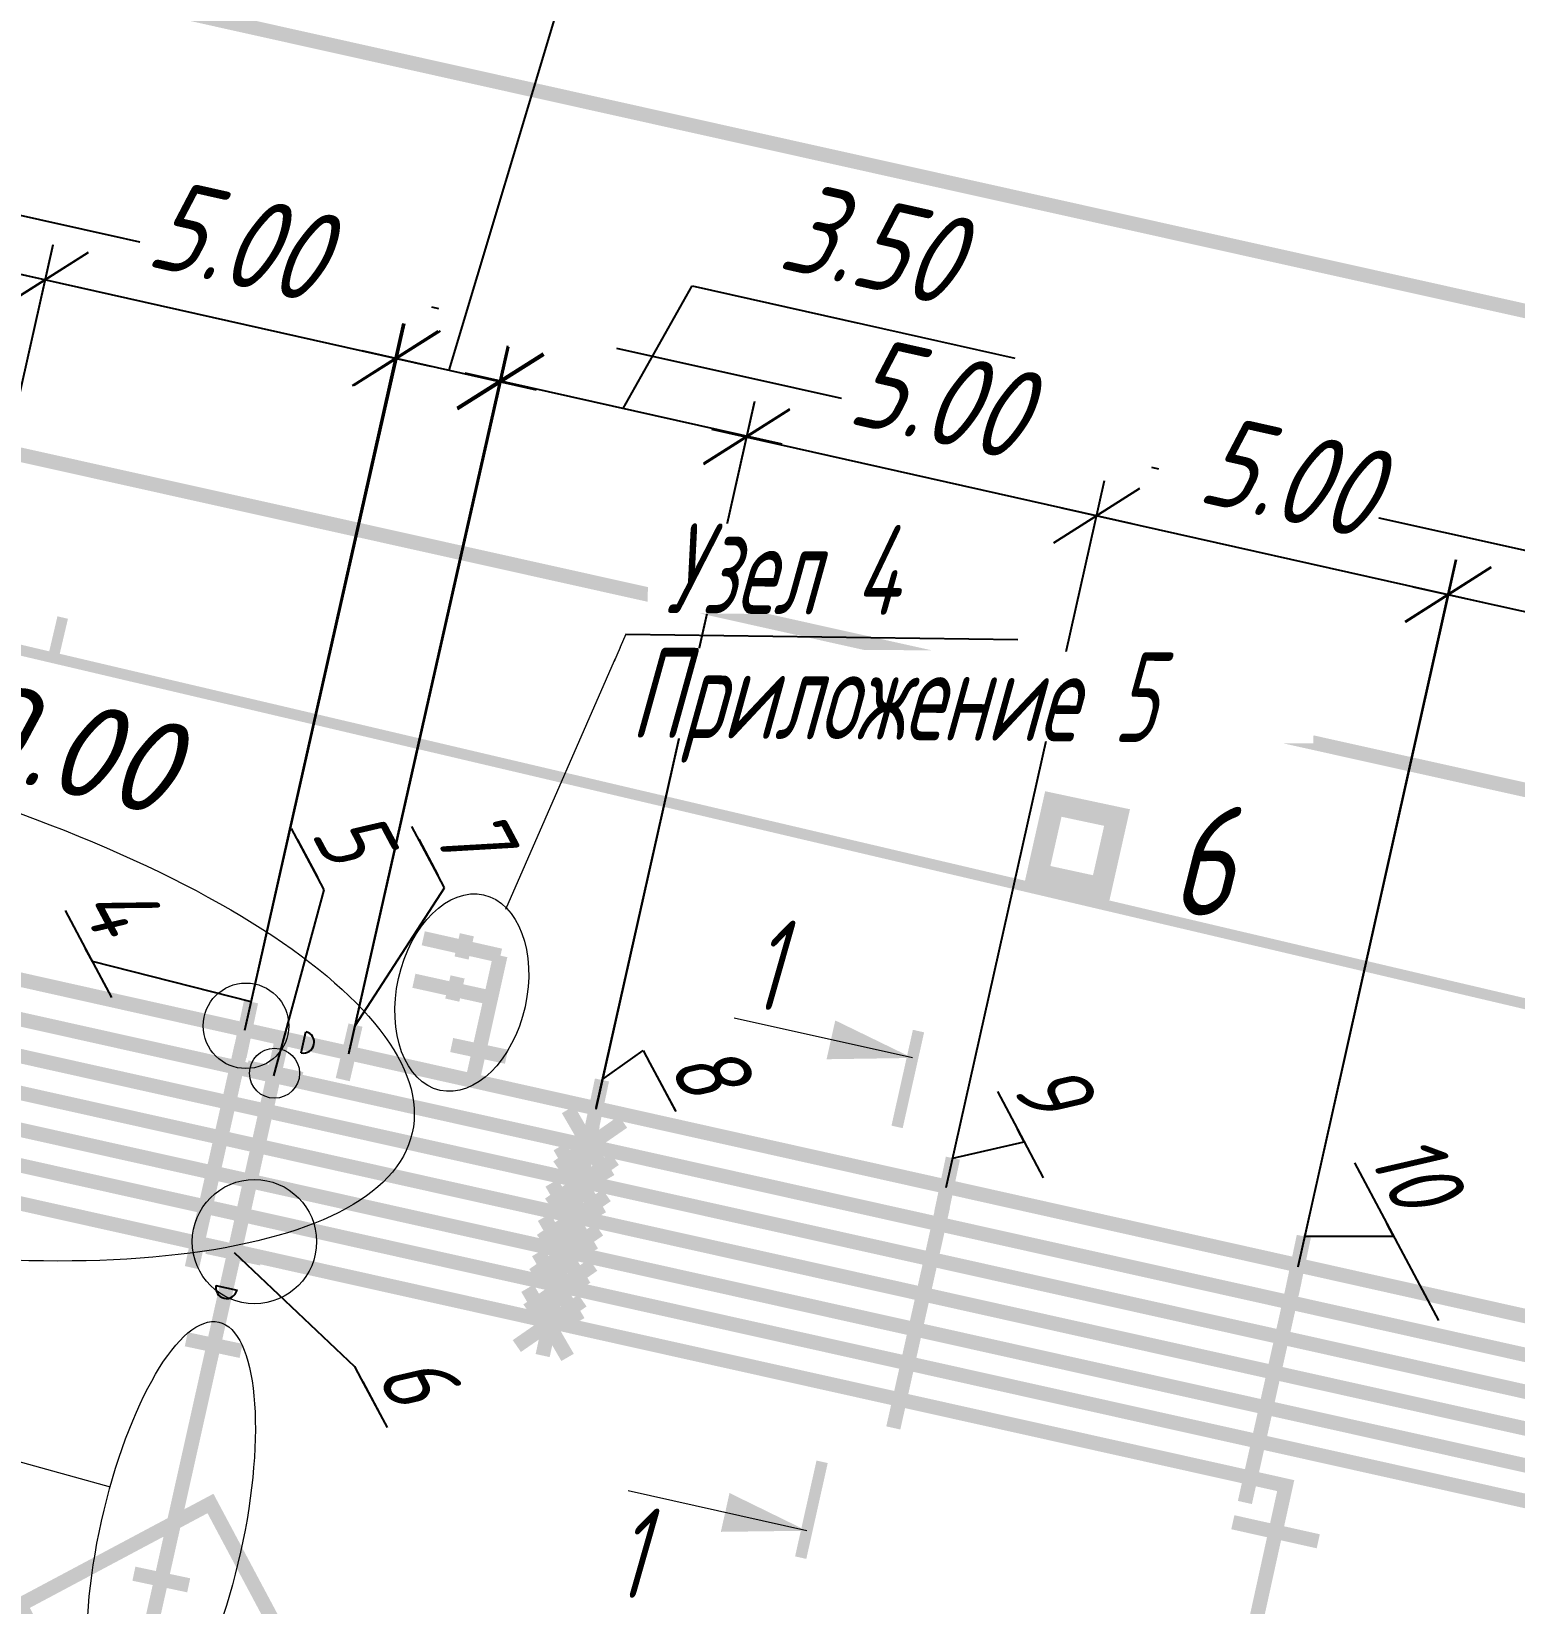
# Model space of a CAD drawing. Extents: x 5370511 to 5386565, y 1010429 to 1053793.
# Drawn here: x 5379800.63 to 5379821.25, y 1039480.96 to 1039502.82 of the extents above; entities that cross this region are included whole.
import ezdxf
from ezdxf import colors
from ezdxf.entities.mleader import LeaderData, LeaderLine
from ezdxf.math import Vec2, Vec3

# ---------------------------------------------------------------- set-up
doc = ezdxf.new("R2010")
doc.units = 0
doc.header["$PDMODE"] = 32
doc.header["$PDSIZE"] = 0.3
doc.linetypes.add('CONTI', pattern=[0])
doc.linetypes.add('DASHDOTX2', pattern=[50.8, 25.4, -12.7, 0, -12.7])
doc.layers.get('0').update_dxf_attribs({"linetype": 'CONTINUOUS'})
doc.layers.get('DEFPOINTS').update_dxf_attribs({"linetype": 'CONTINUOUS'})
for name, color, linetype in [('_0', 7, 'CONTINUOUS'), ('V_RED-CONTOURS-LABEL', 7, 'CONTINUOUS'), ('V_КП_куст_RED-CNT-MAJ', 7, 'CONTINUOUS'), ('ГП-Оформление листа', 7, 'CONTINUOUS'), ('ГП_опоры_схем', 7, 'CONTINUOUS'), ('ГП_Ось_проезда', 1, 'DASHDOTX2'), ('ГП_проезд', 114, 'CONTINUOUS'), ('ГП_сооружения', 7, 'CONTINUOUS'), ('ОНиГМ сооружения', 7, 'CONTINUOUS'), ('ООНМ трубопроводы', 250, 'CONTI'), ('Эстакада ЭС', 20, 'CONTINUOUS')]:
    doc.layers.add(name, color=color, linetype=linetype)
for name, color, linetype, lineweight in [('В3', 94, 'CONTINUOUS', 25), ('ГП_экспл', 170, 'CONTINUOUS', 25), ('ТХ_трубопроводы_дренаж', 250, 'CONTINUOUS', 35)]:
    doc.layers.add(name, color=color, linetype=linetype, lineweight=lineweight)
doc.styles.add('ESKD1', font='eskd1.shx', dxfattribs={"width": 1.2, "oblique": 14.99430549857364})
doc.styles.add('ГОСТ', font='gost_ful.shx', dxfattribs={"oblique": 15})
doc.styles.add('ГОСТ_НИПИ', font='gost_nipi.shx', dxfattribs={"oblique": 15})
doc.dimstyles.new('Модель М1000-Генплан', dxfattribs={"dimtxt": 1.25, "dimasz": 1, "dimexe": 0.5, "dimexo": 0, "dimgap": 0.5, "dimtad": 1, "dimzin": 0, "dimdsep": 46, "dimtxsty": 'ГОСТ', "dimblk": 'OBLIQUE', "dimcen": 0.09, "dimdle": 0.5, "dimaunit": 1, "dimadec": 0, "dimazin": 0, "dimtfac": 1, "dimtofl": 0, "dimtmove": 1, "dimatfit": 3, "dimldrblk": 'NONE', "dimfxl": 0.18, "dimtfill": 1, "dimtolj": 1, "dimtzin": 0, "dimarcsym": 0})

# ---------------------------------------------------------------- blocks, each defined once
blk = doc.blocks.new('55')
at = {"layer": 'ОНиГМ сооружения', "color": 253, "const_width": 0.2000000000000001}
blk.add_lwpolyline([(-9.797894827090204, -14.35941060259938), (-5.297893643844873, -14.36026884242892), (-5.297333859372884, -11.3600289626047), (-9.79732278524898, -11.3600289626047)], close=True, dxfattribs=at)
blk = doc.blocks.new('77')
at = {"layer": 'ГП_опоры_схем', "color": 253, "const_width": 0.2}
for points in [[(-30.3053783820942, -27.59619983565062), (25.1851463727653, 37.10345481242985), (31.50255876360461, 31.68524152133614)], [(-3.045388486469164, 1.342611671425402), (-5.44098319625482, 3.401422284543514)], [(-3.143416553270072, 1.426285214722157), (-5.382399255409837, 3.351576238870621)], [(-3.143416553270072, 1.426285214722157), (-5.382399255409837, 3.351576238870621)], [(-6.259336188435555, -2.485035260207951), (-8.65493089822121, -0.4262246461585164)], [(-11.78317336598411, -3.800558893941343), (-11.65456641372293, -4.904014179483056)], [(-9.440385094287493, -6.315610487593844), (-11.94225485040806, -4.19425795879215)], [(-10.03491156501696, -5.829810542985797), (-11.88875009072945, -4.240156770683825)], [(-11.3810009858571, -4.145418941043317), (-11.25239403336309, -5.248874226585031)], [(-12.29351220885292, -4.394781672395766), (-11.18329037097283, -4.355274916626513)], [(-15.09983565271544, -4.494510134483893), (-14.8494640119345, -4.711076934623738)], [(-10.98862841259688, -4.481875721365213), (-10.8600214603357, -5.585331005975604)], [(-14.64345017340677, -4.884012760396321), (-14.39307853425565, -5.100579561467488)], [(-13.34468751200187, -4.805684464785476), (-13.84597473018515, -5.401757788646241)], [(-11.89133982919157, -4.73964171949774), (-10.78111799107864, -4.700134963728487)], [(-10.61791560566053, -4.799759400077164), (-10.48930865339935, -5.903214684687555)], [(-11.49896725593135, -5.076098499819636), (-10.38874541781843, -5.036591744050384)], [(-10.22301176204408, -5.102375975873191), (-10.0944048097829, -6.205831261414904)], [(-11.12825444852933, -5.39398217946291), (-10.01803261041641, -5.354475421831012)], [(-9.854768428173188, -5.467047731918117), (-9.726161475912008, -6.57050301745983)], [(-10.73335060491288, -5.696598755258936), (-9.623128767032792, -5.657091998558361)], [(-10.36510727104199, -6.061270511303863), (-9.254885433161903, -6.021763754603287)], [(-12.81310913315974, -10.04614622890949), (-15.20870384247974, -7.987335614860058)], [(-11.97072316613048, -10.58287147525698), (-11.46989578381181, -9.986411740072072)], [(-9.43658215785399, -12.75858500320464), (-8.935754775535315, -12.16212526615709)]]:
    blk.add_lwpolyline(points, dxfattribs=at)
at = {"layer": 'ГП_опоры_схем', "color": 1, "const_width": 0.2}
for points in [[(-5.92617187416181, 3.806261692196131), (-5.32971213851124, 3.305434308946133)], [(-9.18024834478274, 0.01027747802436352), (-8.583788609597832, -0.4905499052256346)], [(-12.43432481493801, -3.785706735216081), (-11.8378650797531, -4.286534119397402)], [(-14.7198374130007, -6.451881915400216), (-14.13398666825966, -6.965078942547033)], [(-14.90908168442547, -8.060112732462585), (-14.4082543021068, -7.463652997277677)], [(-15.68840128369629, -7.581690953113139), (-15.09194154851139, -8.082518335431814)], [(-12.97019408969209, -9.725105662830174), (-12.46936670783907, -9.128645925782621)]]:
    blk.add_lwpolyline(points, dxfattribs=at)
at = {"layer": 'ГП_опоры_схем', "color": 253, "const_width": 0.2, "elevation": 1.105737421484079e-09}
blk.add_lwpolyline([(-2.089289642637596, 1.989600499160588), (-2.88176042563282, 1.065573972649872)], dxfattribs=at)
at = {"layer": 'ГП_опоры_схем', "color": 84, "const_width": 0.2}
blk.add_lwpolyline([(-15.34194315327043, -5.052794555003961), (-14.62389443381401, -4.218643869075199)], dxfattribs=at)
at = {"layer": 'ГП_сооружения', "lineweight": 30, "const_width": 0.2999999999999998}
blk.add_lwpolyline([(-12.86952667450532, 3.55847835727036), (-12.28673097956926, 4.251994533464313), (-11.52556552714668, 3.596057045273483), (-12.11113734939136, 2.904930951073766)], close=True, dxfattribs=at)
at = {"layer": 'ООНМ трубопроводы', "color": 253}
for p, q in [((-14.73632876528427, -7.300844590179622), (-14.96302054869011, -7.104348192922771)), ((-12.43849792703986, -9.865731244906783), (-12.24200153024867, -9.639039462432265))]:
    blk.add_line(p, q, dxfattribs=at)
for centre, start, end in [((-14.84967465884984, -7.202596394345164), 319.0812609227575, 139.0812609227575), ((-12.3402497312054, -9.752385351806879), 229.0812609415756, 49.08126094157555)]:
    blk.add_arc(centre, 0.1499999999941791, start, end, dxfattribs=at)
at = {"layer": 'ТХ_трубопроводы_дренаж', "color": 84, "ltscale": 5, "const_width": 0.2000000000000001}
for points in [[(-23.32947281375527, -17.09355361573398), (53.35986332106404, 72.22959899157286)], [(-14.62531187603893, -4.220281799125691), (-13.28150349398787, -5.372300428140183)], [(-14.88200404434177, -5.445330028224011), (-14.16750895403969, -4.608146493124981)], [(-7.547322784550488, -13.86740340385586), (-15.03803036897443, -7.436177294701338)]]:
    blk.add_lwpolyline(points, dxfattribs=at)
at = {"layer": 'ТХ_трубопроводы_дренаж', "color": 253, "ltscale": 5, "const_width": 0.2000000000000001}
for points in [[(-31.15869610849768, -27.05505161453038), (43.95464348280802, 60.52399278059602), (51.02646204875782, 54.45875293575227)], [(-30.68319801660255, -27.26870585139841), (34.55475944885984, 48.79605180770159), (41.26497985702008, 43.07377681974322)], [(-29.92755872779526, -27.92369383666664), (15.78473531990312, 25.37494861055166), (21.7260241121985, 20.30896281450987)], [(-29.64150296361186, -28.33215458225459), (6.385679464787245, 13.67404866218567), (11.97642255597748, 8.909754571504891)], [(-29.24914919561706, -28.66871457081288), (-2.985339366132393, 1.953800411894917), (2.250617927871644, -2.50859883800149)]]:
    blk.add_lwpolyline(points, dxfattribs=at)
at = {"layer": '_0', "lineweight": 15}
blk.add_blockref('55', (0, 0), dxfattribs=at)
blk = doc.blocks.new('_None')
blk = doc.blocks.new('_Oblique')
at = {"color": 0, "linetype": 'ByBlock', "lineweight": -2}
blk.add_line((-0.5, -0.5), (0.5, 0.5), dxfattribs=at)
blk = doc.blocks.new('*D330')
at = {"layer": '_0', "color": 0, "lineweight": -2, "transparency": 16777216}
for p, q in [((5379793.841458683, 1039491.116698621), (5379796.043323315, 1039500.947709209)), ((5379795.446132852, 1039500.569075414), (5379801.307756993, 1039499.256239591)), ((5379798.727258567, 1039490.022419466), (5379800.929123199, 1039499.853430054))]:
    blk.add_line(p, q, dxfattribs=at)
at = {"layer": 'DEFPOINTS', "color": 0, "lineweight": 15, "transparency": 16777216}
for p in [(5379800.819844864, 1039499.365517924), (5379793.841458683, 1039491.11669862), (5379798.727258567, 1039490.022419465, 0.0001898068629486716)]:
    blk.add_point(p, dxfattribs=at)
at = {"layer": '_0', "color": 0, "lineweight": -2, "transparency": 16777216}
for p, rotation in [((5379795.93404498, 1039500.45979708), 167.3757266761451), ((5379800.819844864, 1039499.365517925), 347.3757266761451)]:
    blk.add_blockref('_Oblique', p, dxfattribs=dict(at, rotation=rotation))
at = {"layer": '_0', "color": 0, "lineweight": 15, "transparency": 16777216, "insert": (5379798.622821172, 1039501.010459796), "char_height": 1.25, "attachment_point": 5, "rotation": 347.3757266761451, "style": 'ГОСТ', "bg_fill": 3, "box_fill_scale": 1.1, "bg_fill_color": 256, "bg_fill_true_color": 13158600, "bg_fill_transparency": 0}
blk.add_mtext('\\A1;5.00', dxfattribs=at)
blk = doc.blocks.new('*D331')
at = {"layer": '_0', "color": 0, "lineweight": -2, "transparency": 16777216}
for p, q in [((5379798.727258567, 1039490.022419465), (5379800.930285352, 1039499.85371653)), ((5379800.333054626, 1039499.475146246), (5379806.177947403, 1039498.165404992)), ((5379803.596350334, 1039488.931338653), (5379805.799377119, 1039498.762635718))]:
    blk.add_line(p, q, dxfattribs=at)
at = {"layer": 'DEFPOINTS', "color": 0, "lineweight": 15, "transparency": 16777216}
for p in [(5379805.690046899, 1039498.274735213), (5379798.727258568, 1039490.022419465), (5379803.596350335, 1039488.931338652)]:
    blk.add_point(p, dxfattribs=at)
at = {"layer": '_0', "color": 0, "lineweight": -2, "transparency": 16777216}
for p, rotation in [((5379800.820955131, 1039499.365816025), 167.3696335053888), ((5379805.690046898, 1039498.274735213), 347.3696335053889)]:
    blk.add_blockref('_Oblique', p, dxfattribs=dict(at, rotation=rotation))
at = {"layer": '_0', "color": 0, "lineweight": 15, "transparency": 16777216, "insert": (5379803.508737803, 1039499.916154485), "char_height": 1.25, "attachment_point": 5, "rotation": 347.36963350538883, "style": 'ГОСТ', "bg_fill": 3, "box_fill_scale": 1.1, "bg_fill_color": 256, "bg_fill_true_color": 13158600, "bg_fill_transparency": 0}
blk.add_mtext('\\A1;5.00', dxfattribs=at)
blk = doc.blocks.new('*D332')
at = {"layer": '_0', "color": 0, "lineweight": -2, "transparency": 16777216}
for p, q in [((5379808.019376134, 1039503.374620025), (5379804.049555158, 1039504.274292426)), ((5379806.436347696, 1039498.10806335), (5379808.019376134, 1039503.374620025)), ((5379803.596350336, 1039488.931338652), (5379805.823705567, 1039498.759584474)), ((5379805.042657714, 1039488.603564972), (5379807.270012946, 1039498.431810793)), ((5379805.225559723, 1039498.38246175), (5379807.64713567, 1039497.83366495))]:
    blk.add_line(p, q, dxfattribs=at)
at = {"layer": 'DEFPOINTS', "color": 0, "lineweight": 15, "transparency": 16777216}
for p in [(5379807.159501386, 1039497.944176509), (5379803.596350335, 1039488.931338652), (5379805.042657714, 1039488.603564971, 0.0001898068629486716)]:
    blk.add_point(p, dxfattribs=at)
at = {"layer": '_0', "color": 0, "lineweight": -2, "transparency": 16777216}
for p, rotation in [((5379805.713194007, 1039498.27195019), 167.2308671943145), ((5379807.159501386, 1039497.94417651), 347.2308671943144)]:
    blk.add_blockref('_Oblique', p, dxfattribs=dict(at, rotation=rotation))
at = {"layer": '_0', "color": 0, "lineweight": 15, "transparency": 16777216, "insert": (5379806.283116655, 1039504.921633365), "char_height": 1.25, "attachment_point": 5, "rotation": 347.2308671943145, "style": 'ГОСТ', "bg_fill": 3, "box_fill_scale": 1.1, "bg_fill_color": 256, "bg_fill_true_color": 13158600, "bg_fill_transparency": 0}
blk.add_mtext('\\A1;1.48', dxfattribs=at)
blk = doc.blocks.new('*D333')
at = {"layer": '_0', "color": 0, "lineweight": -2, "transparency": 16777216}
for p, q in [((5379808.860304567, 1039497.576875366), (5379809.819735426, 1039499.283194116)), ((5379809.819735426, 1039499.283194116), (5379814.307065946, 1039498.27612819)), ((5379805.04829344, 1039488.628432719), (5379807.252522497, 1039498.45013759)), ((5379806.655168799, 1039498.071761376), (5379811.065440335, 1039497.081989356)), ((5379808.482835066, 1039487.857638184), (5379810.687064122, 1039497.679343054))]:
    blk.add_line(p, q, dxfattribs=at)
at = {"layer": 'DEFPOINTS', "color": 0, "lineweight": 15, "transparency": 16777216}
for p in [(5379810.577575379, 1039497.191478098), (5379805.048293441, 1039488.628432719, -0.0001898068629486716), (5379808.482835065, 1039487.857638183)]:
    blk.add_point(p, dxfattribs=at)
at = {"layer": '_0', "color": 0, "lineweight": -2, "transparency": 16777216}
for p, rotation in [((5379807.143033754, 1039497.962272634), 167.3510171690286), ((5379810.57757538, 1039497.191478099), 347.3510171690286)]:
    blk.add_blockref('_Oblique', p, dxfattribs=dict(at, rotation=rotation))
at = {"layer": '_0', "color": 0, "lineweight": 15, "transparency": 16777216, "insert": (5379812.309750356, 1039499.877357304), "char_height": 1.25, "attachment_point": 5, "rotation": 347.35101716902864, "style": 'ГОСТ', "bg_fill": 3, "box_fill_scale": 1.1, "bg_fill_color": 256, "bg_fill_true_color": 13158600, "bg_fill_transparency": 0}
blk.add_mtext('\\A1;3.50', dxfattribs=at)
blk = doc.blocks.new('*D334')
at = {"layer": '_0', "color": 0, "lineweight": -2, "transparency": 16777216}
for p, q in [((5379808.480771589, 1039487.833494313), (5379810.683798376, 1039497.664791377)), ((5379810.08656765, 1039497.286221094), (5379815.931460426, 1039495.976479839)), ((5379813.349863356, 1039486.742413501), (5379815.552890142, 1039496.573710565))]:
    blk.add_line(p, q, dxfattribs=at)
at = {"layer": 'DEFPOINTS', "color": 0, "lineweight": 15, "transparency": 16777216}
for p in [(5379815.44355992, 1039496.085810059), (5379808.480771589, 1039487.833494313), (5379813.349863355, 1039486.7424135)]:
    blk.add_point(p, dxfattribs=at)
at = {"layer": '_0', "color": 0, "lineweight": -2, "transparency": 16777216}
for p, rotation in [((5379810.574468154, 1039497.176890873), 167.3696335004457), ((5379815.443559921, 1039496.08581006), 347.3696335004458)]:
    blk.add_blockref('_Oblique', p, dxfattribs=dict(at, rotation=rotation))
at = {"layer": '_0', "color": 0, "lineweight": 15, "transparency": 16777216, "insert": (5379813.262250826, 1039497.727229332), "char_height": 1.25, "attachment_point": 5, "rotation": 347.36963350044573, "style": 'ГОСТ', "bg_fill": 3, "box_fill_scale": 1.1, "bg_fill_color": 256, "bg_fill_true_color": 13158600, "bg_fill_transparency": 0}
blk.add_mtext('\\A1;5.00', dxfattribs=at)
blk = doc.blocks.new('*D335')
at = {"layer": '_0', "color": 0, "lineweight": -2, "transparency": 16777216}
for p, q in [((5379813.349863356, 1039486.742413502), (5379815.552820086, 1039496.573693467)), ((5379814.955591789, 1039496.195119352), (5379820.826915862, 1039494.879494842)), ((5379818.245385016, 1039485.645443176), (5379820.448341747, 1039495.47672314))]:
    blk.add_line(p, q, dxfattribs=at)
at = {"layer": 'DEFPOINTS', "color": 0, "lineweight": 15, "transparency": 16777216}
for p in [(5379820.339014655, 1039494.988821932), (5379813.349863355, 1039486.742413501), (5379818.245385015, 1039485.645443174)]:
    blk.add_point(p, dxfattribs=at)
at = {"layer": '_0', "color": 0, "lineweight": -2, "transparency": 16777216}
for p, rotation in [((5379815.443492996, 1039496.08579226), 167.3700009899952), ((5379820.339014656, 1039494.988821934), 347.3700009899952)]:
    blk.add_blockref('_Oblique', p, dxfattribs=dict(at, rotation=rotation))
at = {"layer": '_0', "color": 0, "lineweight": 15, "transparency": 16777216, "insert": (5379818.131335551, 1039496.636150098), "char_height": 1.25, "attachment_point": 5, "rotation": 347.37000098999516, "style": 'ГОСТ', "bg_fill": 3, "box_fill_scale": 1.1, "bg_fill_color": 256, "bg_fill_true_color": 13158600, "bg_fill_transparency": 0}
blk.add_mtext('\\A1;5.00', dxfattribs=at)
blk = doc.blocks.new('*D336')
at = {"layer": '_0', "color": 0, "lineweight": -2, "transparency": 16777216}
for p, q in [((5379818.24478888, 1039485.642767949), (5379820.43613518, 1039495.476692927)), ((5379819.839354738, 1039495.09741321), (5379825.688030555, 1039493.794121376)), ((5379823.117404537, 1039484.556976842), (5379825.308750838, 1039494.390901819))]:
    blk.add_line(p, q, dxfattribs=at)
at = {"layer": 'DEFPOINTS', "color": 0, "lineweight": 15, "transparency": 16777216}
for p in [(5379825.200000474, 1039493.902871737), (5379818.244788879, 1039485.642767948), (5379823.117404537, 1039484.55697684)]:
    blk.add_point(p, dxfattribs=at)
at = {"layer": '_0', "color": 0, "lineweight": -2, "transparency": 16777216}
for p, rotation in [((5379820.327384817, 1039494.988662847), 167.437719130794), ((5379825.200000475, 1039493.902871739), 347.437719130794)]:
    blk.add_blockref('_Oblique', p, dxfattribs=dict(at, rotation=rotation))
at = {"layer": '_0', "color": 0, "lineweight": 15, "transparency": 16777216, "insert": (5379822.999839869, 1039495.54852856), "char_height": 1.25, "attachment_point": 5, "rotation": 347.437719130794, "style": 'ГОСТ', "bg_fill": 3, "box_fill_scale": 1.1, "bg_fill_color": 256, "bg_fill_true_color": 13158600, "bg_fill_transparency": 0}
blk.add_mtext('\\A1;5.00', dxfattribs=at)

msp = doc.modelspace()

# ---------------------------------------------------------------- hatches: boundary and pattern name
h = msp.add_hatch(color=256)
h.paths.add_polyline_path([(5379810.337470807, 1039482.495499853), (5379811.410940821, 1039481.970810861), (5379810.218694847, 1039481.96408024)])
edge = h.paths.add_edge_path()
edge.add_line((5379811.411001377, 1039481.970797325), (5379810.278616479, 1039482.22794911))

# ---------------------------------------------------------------- linework, layer by layer
at = {"layer": '_0', "lineweight": 15}
msp.add_ellipse((5379802.570561829, 1039481.887265918), major_axis=(-0.6640038315492593, -2.984278133660435), ratio=0.3239193158794894, dxfattribs=at)
at = {"layer": 'V_RED-CONTOURS-LABEL', "color": 40, "lineweight": 15, "elevation": 49}
msp.add_lwpolyline([(5379800.932391446, 1039494.109054569, 0.15, 0.15, 0), (5379801.063932532, 1039494.668806248, 0, 0, 0)], format="xyseb", dxfattribs=at)
at = {"layer": 'V_КП_куст_RED-CNT-MAJ', "color": 40, "lineweight": 15, "const_width": 0.15, "elevation": 49}
msp.add_lwpolyline([(5379930.151836905, 1039469.764819965), (5379922.87442618, 1039468.394587084), (5379916.289906364, 1039467.153352813), (5379903.836373996, 1039469.926721312), (5379777.427464971, 1039499.632688846), (5379767.544226262, 1039502.108078629), (5379765.834590768, 1039503.189634673), (5379759.732622855, 1039504.984376181)], dxfattribs=at)
at = {"layer": 'В3', "color": 7, "lineweight": 15}
msp.add_line((5379811.411029902, 1039481.970803043, -0.0001898068629486716), (5379808.929945919, 1039482.525342479, -0.0001898068629486716), dxfattribs=at)
at = {"layer": 'В3', "color": 7, "elevation": -0.0001898068629486716}
msp.add_lwpolyline([(5379811.411003952, 1039481.970808844, 0, 0.5419007999999996, 0), (5379810.276893419, 1039482.220239993, 0, 0, 0)], format="xyseb", dxfattribs=at)
at = {"layer": 'ГП-Оформление листа', "color": 7, "const_width": 0.16, "elevation": -0.0001898068629486716}
msp.add_lwpolyline([(5379811.625187132, 1039482.929377657), (5379811.327325888, 1039481.596706408)], dxfattribs=at)
at = {"layer": 'ГП_Ось_проезда', "color": 253, "ltscale": 0.2}
msp.add_lwpolyline([(5379760.557248451, 1039470.73379925), (5379768.708722563, 1039507.337125192), (5379921.954656829, 1039473.209663687), (5379913.803182715, 1039436.606337748)], close=True, dxfattribs=at)
at = {"layer": 'ГП_проезд', "color": 253, "const_width": 0.2}
msp.add_lwpolyline([(5379765.583250069, 1039462.187596411), (5379755.813104722, 1039464.363500284), (5379766.242900648, 1039511.215898094), (5379925.833405472, 1039475.675487734), (5379916.26900918, 1039432.727585297), (5379900.538387608, 1039436.23071831, 0.4134332961941753), (5379893.381115825, 1039431.694023446), (5379893.143758839, 1039430.63449859), (5379886.799182341, 1039432.04742077), (5379887.029505293, 1039433.07575203, 0.4149942592872639), (5379882.480705225, 1039440.252121466), (5379835.156030585, 1039450.791214575, 0.4142135623195276), (5379827.995262576, 1039446.238918283), (5379827.770474794, 1039445.229532689), (5379821.44470617, 1039446.638266399, 0.3099728372466951), (5379817.347134067, 1039450.659868116), (5379765.583250069, 1039462.187596411)], format="xyb", dxfattribs=at)
msp.add_lwpolyline([(5379765.740234216, 1039479.056161118), (5379769.870314433, 1039497.601846263, -0.4142134793430193), (5379777.031080781, 1039502.154142926), (5379912.219373109, 1039472.048070196, -0.4142136454082741), (5379916.771671062, 1039464.887301819), (5379912.641590845, 1039446.341616675, -0.4142134793289701), (5379905.480824498, 1039441.789320014), (5379770.292532169, 1039471.895392741, -0.4142136454057272)], format="xyb", close=True, dxfattribs=at)
at = {"layer": 'Эстакада ЭС', "lineweight": 15}
msp.add_circle((5379803.730399515, 1039485.990875421), 0.8642584794661887, dxfattribs=at)

# ---------------------------------------------------------------- texts
at = {"layer": 'ГП_экспл', "color": 0, "style": 'ГОСТ', "oblique": 15}
msp.add_text('6', height=1.5, rotation=0.8953654390329426, dxfattribs=at).set_placement((5379816.460432483, 1039490.522179256, -1.801899746256552e-05))
at = {"layer": 'ГП_экспл', "color": 0, "style": 'ГОСТ', "oblique": 15, "width": 0.8}
msp.add_text('1', height=1.25, rotation=359.1033826688982, dxfattribs=at).set_placement((5379808.731808616, 1039481.03927735))

# ---------------------------------------------------------------- leaders
at = {"layer": '_0', "color": 4, "lineweight": 15}
ml = msp.add_multileader_mtext('Standard', dxfattribs=at)
ml.set_content('\\L{\\L5}', color=4, style='ГОСТ_НИПИ')
ml.set_leader_properties()
ml.set_arrow_properties(name='NONE')
ml.build(insert=Vec2(0, 0))
ml.multileader.update_dxf_attribs({"text_left_attachment_type": 8, "text_right_attachment_type": 8, "dogleg_length": 0.2, "arrow_head_size": 0})
ctx = ml.context
ctx.base_point, ctx.char_height, ctx.arrow_head_size, ctx.landing_gap_size, ctx.plane_origin, ctx.plane_x_axis, ctx.plane_y_axis = Vec3(5379804.211348095, 1039491.799772035), 1, 0, 0, Vec3(5379801.354653559, 1039490.018310193), Vec3(0.4702288900906857, -0.8825444979852755), Vec3(0.8825444979852755, 0.4702288900906857)
ctx.left_attachment, ctx.right_attachment, ctx.text_align_type = 8, 8, 2
notes = []
notes.append((ctx, [(1, (1, 1, 0), (5379804.700093547, 1039490.882474908), (-0.4702288900906857, 0.8825444979852755), 0.2, [(0, [(5379804.000712698, 1039488.297131105)], 0, [])])]))
ctx.mtext.insert, ctx.mtext.text_direction, ctx.mtext.rotation, ctx.mtext.alignment, ctx.mtext.flow_direction = Vec3(5379805.665101166, 1039491.623258476), Vec3(0.4702288900906857, -0.8825444979852755), 5.201939092949404, 3, 5
ml = msp.add_multileader_mtext('Standard', dxfattribs=at)
ml.set_content('\\L{\\L7}', color=4, style='ГОСТ_НИПИ')
ml.set_leader_properties()
ml.set_arrow_properties(name='NONE')
ml.build(insert=Vec2(0, 0))
ml.multileader.update_dxf_attribs({"text_left_attachment_type": 8, "text_right_attachment_type": 8, "dogleg_length": 0.2, "arrow_head_size": 0})
ctx = ml.context
ctx.base_point, ctx.char_height, ctx.arrow_head_size, ctx.landing_gap_size, ctx.plane_origin, ctx.plane_x_axis, ctx.plane_y_axis = Vec3(5379805.990577123, 1039491.633701352), 1, 0, 0, Vec3(5379803.499546567, 1039491.161131501), Vec3(0.4702288900906857, -0.8825444979852755), Vec3(0.8825444979852755, 0.4702288900906857)
ctx.left_attachment, ctx.right_attachment, ctx.text_align_type = 8, 8, 2
notes.append((ctx, [(1, (1, 1, 0), (5379806.374924687, 1039490.912342382), (-0.4702288900906857, 0.8825444979852755), 0.2000000000000001, [(0, [(5379805.135815201, 1039489.001720643)], 0, [])])]))
ctx.mtext.insert, ctx.mtext.text_direction, ctx.mtext.rotation, ctx.mtext.alignment, ctx.mtext.flow_direction = Vec3(5379807.339932307, 1039491.65312595), Vec3(0.4702288900906857, -0.8825444979852755), 5.201939092949404, 3, 5
ml = msp.add_multileader_mtext('Standard', dxfattribs=at)
ml.set_content('\\L{\\L4}', color=4, style='ГОСТ_НИПИ')
ml.set_leader_properties()
ml.set_arrow_properties(name='NONE')
ml.build(insert=Vec2(0, 0))
ml.multileader.update_dxf_attribs({"text_left_attachment_type": 8, "text_right_attachment_type": 8, "dogleg_length": 0.2, "arrow_head_size": 0})
ctx = ml.context
ctx.base_point, ctx.char_height, ctx.arrow_head_size, ctx.landing_gap_size, ctx.plane_origin, ctx.plane_x_axis, ctx.plane_y_axis = Vec3(5379801.113884841, 1039490.564744319), 1, 0, 0, Vec3(5379803.709504538, 1039489.449011586), Vec3(0.4702288900906857, -0.8825444979852755), Vec3(0.8825444979852755, 0.4702288900906857)
ctx.left_attachment, ctx.right_attachment, ctx.text_align_type = 8, 8, 2
notes.append((ctx, [(1, (1, 1, 0), (5379801.476632842, 1039489.883924278), (-0.4702288900906857, 0.8825444979852755), 0.2, [(0, [(5379803.683314241, 1039489.325476901)], 0, [])])]))
ctx.mtext.insert, ctx.mtext.text_direction, ctx.mtext.rotation, ctx.mtext.alignment, ctx.mtext.flow_direction = Vec3(5379802.441640462, 1039490.624707845), Vec3(0.4702288900906857, -0.8825444979852755), 5.201939092949404, 3, 5
ml = msp.add_multileader_mtext('Standard', dxfattribs=at)
ml.set_content('\\L{\\L8}', color=4, style='ГОСТ_НИПИ')
ml.set_leader_properties()
ml.set_arrow_properties(name='NONE')
ml.build(insert=Vec2(0, 0))
ml.multileader.update_dxf_attribs({"text_left_attachment_type": 8, "text_right_attachment_type": 8, "dogleg_length": 0.2, "arrow_head_size": 0})
ctx = ml.context
ctx.base_point, ctx.char_height, ctx.arrow_head_size, ctx.landing_gap_size, ctx.plane_origin, ctx.plane_x_axis, ctx.plane_y_axis = Vec3(5379809.229404336, 1039488.47417855), 1, 0, 0, Vec3(5379808.563599993, 1039488.238591064), Vec3(0.4702288900906857, -0.8825444979852755), Vec3(0.8825444979852755, 0.4702288900906857)
ctx.left_attachment, ctx.right_attachment, ctx.text_align_type = 8, 8, 2
notes.append((ctx, [(0, (1, 1, 0), (5379809.135358558, 1039488.650687449), (0.4702288900906857, -0.8825444979852755), 0.2, [(0, [(5379808.563599993, 1039488.238591064)], 0, [])])]))
ctx.mtext.insert, ctx.mtext.text_direction, ctx.mtext.rotation, ctx.mtext.alignment, ctx.mtext.flow_direction = Vec3(5379810.639958282, 1039488.378742849), Vec3(0.4702288900906857, -0.8825444979852755), 5.201939092949404, 3, 5
ml = msp.add_multileader_mtext('Standard', dxfattribs=at)
ml.set_content('\\L{\\L9}', color=4, style='ГОСТ_НИПИ')
ml.set_leader_properties()
ml.set_arrow_properties(name='NONE')
ml.build(insert=Vec2(0, 0))
ml.multileader.update_dxf_attribs({"text_left_attachment_type": 8, "text_right_attachment_type": 8, "dogleg_length": 0.2, "arrow_head_size": 0})
ctx = ml.context
ctx.base_point, ctx.char_height, ctx.arrow_head_size, ctx.landing_gap_size, ctx.plane_origin, ctx.plane_x_axis, ctx.plane_y_axis = Vec3(5379814.04389452, 1039488.112811708), 1, 0, 0, Vec3(5379813.443885741, 1039487.151705223), Vec3(0.4702288900906857, -0.8825444979852755), Vec3(0.8825444979852755, 0.4702288900906857)
ctx.left_attachment, ctx.right_attachment, ctx.text_align_type = 8, 8, 2
notes.append((ctx, [(1, (1, 1, 0), (5379814.435441938, 1039487.377939762), (-0.4702288900906857, 0.8825444979852755), 0.2000000000000001, [(0, [(5379813.443885741, 1039487.151705223)], 0, [])])]))
ctx.mtext.insert, ctx.mtext.text_direction, ctx.mtext.rotation, ctx.mtext.alignment, ctx.mtext.flow_direction = Vec3(5379815.400449558, 1039488.118723329), Vec3(0.4702288900906857, -0.8825444979852755), 5.201939092949404, 3, 5
ml = msp.add_multileader_mtext('Standard', dxfattribs=at)
ml.set_content('\\L{\\L10}', color=4, style='ГОСТ_НИПИ')
ml.set_leader_properties()
ml.set_arrow_properties(name='NONE')
ml.build(insert=Vec2(0, 0))
ml.multileader.update_dxf_attribs({"text_left_attachment_type": 8, "text_right_attachment_type": 8, "dogleg_length": 0.2, "arrow_head_size": 0})
ctx = ml.context
ctx.base_point, ctx.char_height, ctx.arrow_head_size, ctx.landing_gap_size, ctx.plane_origin, ctx.plane_x_axis, ctx.plane_y_axis = Vec3(5379818.914685689, 1039487.301013061), 1, 0, 0, Vec3(5379818.324171491, 1039486.064819381), Vec3(0.4702288900906857, -0.8825444979852755), Vec3(0.8825444979852755, 0.4702288900906857)
ctx.left_attachment, ctx.right_attachment, ctx.text_align_type = 8, 8, 2
notes.append((ctx, [(1, (1, 1, 0), (5379819.572653067, 1039486.066113415), (-0.4702288900906857, 0.8825444979852755), 0.2000000000000001, [(0, [(5379818.324171491, 1039486.064819381)], 0, [])])]))
ctx.mtext.insert, ctx.mtext.text_direction, ctx.mtext.rotation, ctx.mtext.alignment, ctx.mtext.flow_direction = Vec3(5379820.537660687, 1039486.806896982), Vec3(0.4702288900906857, -0.8825444979852755), 5.201939092949404, 3, 5
ml = msp.add_multileader_mtext('Standard', dxfattribs=at)
ml.set_content('\\L{\\L6}', color=4, style='ГОСТ_НИПИ')
ml.set_leader_properties()
ml.set_arrow_properties(name='NONE')
ml.build(insert=Vec2(0, 0))
ml.multileader.update_dxf_attribs({"text_left_attachment_type": 8, "text_right_attachment_type": 8, "dogleg_length": 0.2, "arrow_head_size": 0})
ctx = ml.context
ctx.base_point, ctx.char_height, ctx.arrow_head_size, ctx.landing_gap_size, ctx.plane_origin, ctx.plane_x_axis, ctx.plane_y_axis = Vec3(5379805.216986849, 1039484.07920863), 1, 0, 0, Vec3(5379798.671434042, 1039482.586473118), Vec3(0.4702288900906857, -0.8825444979852755), Vec3(0.8825444979852755, 0.4702288900906857)
ctx.left_attachment, ctx.right_attachment, ctx.text_align_type = 8, 8, 2
notes.append((ctx, [(0, (1, 1, 0), (5379805.122941071, 1039484.255717529), (0.4702288900906857, -0.8825444979852755), 0.2000000000000001, [(0, [(5379803.450787814, 1039485.837877654)], 0, [])])]))
ctx.mtext.insert, ctx.mtext.text_direction, ctx.mtext.rotation, ctx.mtext.alignment, ctx.mtext.flow_direction = Vec3(5379806.56994196, 1039484.091876739), Vec3(0.4702288900906857, -0.8825444979852755), 5.201939092949404, 3, 5
for ctx, leaders in notes:
    for number, flags, end, landing, length, lines in leaders:
        leader = LeaderData()
        leader.index, (leader.has_last_leader_line, leader.has_dogleg_vector, leader.attachment_direction) = number, flags
        leader.last_leader_point, leader.dogleg_vector, leader.dogleg_length = Vec3(end), Vec3(landing), length
        for number, points, colour, breaks in lines:
            line = LeaderLine()
            line.index, line.vertices, line.color, line.breaks = number, Vec3.list(points), colors.encode_raw_color(colour), breaks
            leader.lines.append(line)
        ctx.leaders.append(leader)

# ---------------------------------------------------------------- next in the draw order: texts
at = {"layer": 'V_RED-CONTOURS-LABEL', "color": 40, "lineweight": 15, "insert": (5379800.818007892, 1039493.622313978), "char_height": 1.3, "attachment_point": 2, "rotation": 346.7755029663184, "style": 'ESKD1', "bg_fill": 3, "box_fill_scale": 1.2, "bg_fill_color": 256, "bg_fill_true_color": 13158600, "bg_fill_transparency": 0}
msp.add_mtext('49.00', dxfattribs=at)

# ---------------------------------------------------------------- next in the draw order: block references
at = {"layer": '_0', "lineweight": 15, "rotation": 298.0491553101125}
msp.add_blockref('77', (5379817.751633399, 1039479.044894789), dxfattribs=at)

# ---------------------------------------------------------------- next in the draw order: texts
at = {"insert": (5379790.874815669, 1039482.742948748, -71.04069265786171), "char_height": 1.25, "attachment_point": 1, "rotation": 359.5217037775252, "style": 'ГОСТ_НИПИ', "bg_fill": 3, "box_fill_scale": 1, "bg_fill_color": 256, "bg_fill_transparency": 0}
msp.add_mtext_dynamic_manual_height_columns('\\pi0.4229;{\\W0.8;Приложение 3}', width=10.12358620188039, gutter_width=12.5, heights=[0], dxfattribs=at)

# ---------------------------------------------------------------- next in the draw order: dimensions: what is measured, and where the dimension line sits
at = {"layer": '_0', "lineweight": 15}
dim = msp.add_linear_dim(base=(5379800.819844864, 1039499.365517924, -0.0001898068629486716), p1=(5379793.841458683, 1039491.11669862, -0.0001898068629486716), p2=(5379798.727258567, 1039490.022419465), angle=347.37572668051996, dimstyle='Модель М1000-Генплан', override={"dimrnd": 0.1}, dxfattribs=at)
dim.commit()
dim.dimension.update_dxf_attribs({"geometry": '*D330', "text_midpoint": (5379798.376944918, 1039499.912657505, -0.0001898068629486716), "dimtype": 161})

# ---------------------------------------------------------------- next in the draw order: linework, layer by layer
msp.add_line((5379800.335879835, 1039482.96767112), (5379801.723650546, 1039482.580869068), dxfattribs=at)

# ---------------------------------------------------------------- next in the draw order: dimensions: what is measured, and where the dimension line sits
dim = msp.add_linear_dim(base=(5379805.690046899, 1039498.274735213, -0.0001898068629486716), p1=(5379798.727258567, 1039490.022419465, -0.0001898068629486716), p2=(5379803.596350334, 1039488.931338653, -0.0001898068629486716), angle=347.36963350242615, dimstyle='Модель М1000-Генплан', override={"dimrnd": 0.1}, dxfattribs=at)
dim.commit()
dim.dimension.update_dxf_attribs({"geometry": '*D331', "text_midpoint": (5379803.262744805, 1039498.818378348, -0.0001898068629486716), "dimtype": 161})

# ---------------------------------------------------------------- next in the draw order: dimensions: what is measured, and where the dimension line sits
dim = msp.add_linear_dim(base=(5379807.159501386, 1039497.944176509, -0.0001898068629486716), p1=(5379803.596350336, 1039488.931338651, -0.0001898068629486716), p2=(5379805.042657714, 1039488.603564971), angle=347.23086720697717, dimstyle='Модель М1000-Генплан', dxfattribs=at)
dim.commit()
dim.dimension.update_dxf_attribs({"geometry": '*D332', "text_midpoint": (5379807.531741849, 1039503.485131584, -0.0001898068629486716), "dimtype": 161})

# ---------------------------------------------------------------- next in the draw order: linework, layer by layer
at = {"layer": 'Эстакада ЭС', "lineweight": 15}
for centre, radius in [((5379803.612647591, 1039488.992155684), 0.5945083698524255), ((5379804.010045717, 1039488.331631712), 0.3475308753464056)]:
    msp.add_circle(centre, radius, dxfattribs=at)

# ---------------------------------------------------------------- next in the draw order: dimensions: what is measured, and where the dimension line sits
at = {"layer": '_0', "lineweight": 15}
dim = msp.add_aligned_dim(p1=(5379805.048293441, 1039488.628432719, -0.0001898068629486716), p2=(5379808.482835066, 1039487.857638183), distance=9.566007763934241, dimstyle='Модель М1000-Генплан', override={"dimrnd": 0.1}, dxfattribs=at)
dim.commit()
dim.dimension.update_dxf_attribs({"geometry": '*D333', "text_midpoint": (5379810.553950051, 1039500.271401525)})

# ---------------------------------------------------------------- next in the draw order: linework, layer by layer
for centre, major_axis, ratio in [((5379796.569537678, 1039489.598122097), (-9.35502810789833, 2.094863990128716), 0.3487266015212317), ((5379806.614237614, 1039489.4536393), (0.3030409352307565, 1.359561311735128), 0.6471504244823186)]:
    msp.add_ellipse(centre, major_axis=major_axis, ratio=ratio, start_param=-1.570796326794897, end_param=4.71238898038469, dxfattribs=at)

# ---------------------------------------------------------------- next in the draw order: dimensions: what is measured, and where the dimension line sits
dim = msp.add_linear_dim(base=(5379815.44355992, 1039496.085810059), p1=(5379808.48077159, 1039487.833494312), p2=(5379813.349863357, 1039486.742413501), angle=347.3696335141656, dimstyle='Модель М1000-Генплан', override={"dimrnd": 0.1}, dxfattribs=at)
dim.commit()
dim.dimension.update_dxf_attribs({"geometry": '*D334', "text_midpoint": (5379813.016257828, 1039496.629453195), "dimtype": 161})

# ---------------------------------------------------------------- next in the draw order: hatches: boundary and pattern name
h = msp.add_hatch(color=256)
h.paths.add_polyline_path([(5379811.687239689, 1039488.527069168), (5379812.881945446, 1039488.544805184), (5379811.806015649, 1039489.058488781)])
edge = h.paths.add_edge_path()
edge.add_line((5379812.882006002, 1039488.54479165), (5379811.74789431, 1039488.794217533))

# ---------------------------------------------------------------- next in the draw order: linework, layer by layer
at = {"layer": 'В3', "color": 7, "lineweight": 15}
msp.add_line((5379812.882029378, 1039488.54477433, -0.0001898068629486716), (5379810.400945396, 1039489.099313766, -0.0001898068629486716), dxfattribs=at)
at = {"layer": 'В3', "color": 7, "elevation": -0.0001898068629486716}
msp.add_lwpolyline([(5379812.882003427, 1039488.544780131, 0, 0.5419007999999996, 0), (5379811.749617336, 1039488.801926658, 0, 0, 0)], format="xyseb", dxfattribs=at)
at = {"layer": 'ГП-Оформление листа', "color": 7, "const_width": 0.16, "elevation": -0.0001898068629486716}
msp.add_lwpolyline([(5379812.965560379, 1039488.918909636), (5379812.667699135, 1039487.586238387)], dxfattribs=at)

# ---------------------------------------------------------------- next in the draw order: texts
at = {"layer": 'ГП_экспл', "color": 0, "style": 'ГОСТ', "oblique": 15, "width": 0.8}
msp.add_text('1', height=1.25, rotation=359.1033826688982, dxfattribs=at).set_placement((5379810.623256878, 1039489.214141336))

# ---------------------------------------------------------------- next in the draw order: dimensions: what is measured, and where the dimension line sits
at = {"layer": '_0', "lineweight": 15}
dim = msp.add_linear_dim(base=(5379820.339014655, 1039494.988821932), p1=(5379813.349863357, 1039486.742413501), p2=(5379818.245385015, 1039485.645443175), angle=347.37000099247723, dimstyle='Модель М1000-Генплан', override={"dimrnd": 0.1}, dxfattribs=at)
dim.commit()
dim.dimension.update_dxf_attribs({"geometry": '*D335', "text_midpoint": (5379817.885349594, 1039495.538372383), "dimtype": 161})

# ---------------------------------------------------------------- next in the draw order: linework, layer by layer
at = {"layer": 'ГП-Оформление листа'}
msp.add_line((5379808.895408703, 1039494.436347552, -26.00178348770606), (5379814.348407403, 1039494.364068227, 48.85380054416601), dxfattribs=at)

# ---------------------------------------------------------------- next in the draw order: texts
at = {"insert": (5379809.209310382, 1039495.981567482, 90.36821651229394), "char_height": 1.25, "attachment_point": 1, "rotation": 359.5217037775252, "style": 'ГОСТ_НИПИ', "bg_fill": 3, "box_fill_scale": 1, "bg_fill_color": 256, "bg_fill_transparency": 0}
msp.add_mtext_dynamic_manual_height_columns('\\pi0.24439;{\\W0.8;Узел 4}', width=4.965341209978306, gutter_width=12.5, heights=[0], dxfattribs=at)

# ---------------------------------------------------------------- next in the draw order: dimensions: what is measured, and where the dimension line sits
at = {"layer": '_0', "lineweight": 15}
dim = msp.add_linear_dim(base=(5379825.200000474, 1039493.902871737), p1=(5379818.24478888, 1039485.642767948), p2=(5379823.117404538, 1039484.556976839), angle=347.4377191184408, dimstyle='Модель М1000-Генплан', override={"dimrnd": 0.1}, dxfattribs=at)
dim.commit()
dim.dimension.update_dxf_attribs({"geometry": '*D336', "text_midpoint": (5379822.755151552, 1039494.450460881), "dimtype": 161})

# ---------------------------------------------------------------- next in the draw order: texts
at = {"insert": (5379808.742955592, 1039494.248721178, -22.18689211369571), "char_height": 1.25, "attachment_point": 1, "rotation": 359.5217037775252, "style": 'ГОСТ_НИПИ', "bg_fill": 3, "box_fill_scale": 1, "bg_fill_color": 256, "bg_fill_transparency": 0}
msp.add_mtext_dynamic_manual_height_columns('\\pi0.2239;{\\W0.8;Приложение 5 }', width=9.725601325371969, gutter_width=12.5, heights=[0], dxfattribs=at)

# ---------------------------------------------------------------- next in the draw order: linework, layer by layer
at = {"layer": '_0', "lineweight": 15}
msp.add_line((5379808.895408703, 1039494.436347552, -26.00178348770606), (5379807.220942773, 1039490.608569562, -1.746731497067799), dxfattribs=at)

doc.saveas('drawing.dxf')
